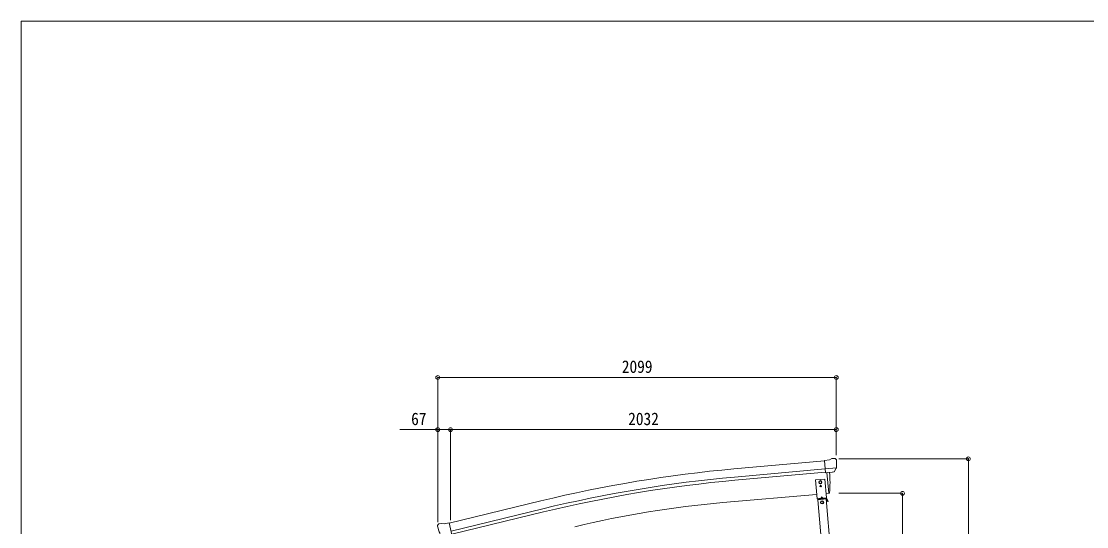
# Model space of a CAD drawing. Units: millimetres at full size, sheet at 1:20. Extents: x -5590 to 5652, y -3902 to 3858.
# Drawn here: x -5590 to 21, y 1199 to 3858 of the extents above; entities that cross this region are included whole.
import ezdxf
from ezdxf.enums import TextEntityAlignment as Align

# ---------------------------------------------------------------- set-up
doc = ezdxf.new("R2010")
doc.units = ezdxf.units.MM
doc.header["$LTSCALE"] = 20
doc.header["$PDMODE"] = 32
doc.header["$PDSIZE"] = 20
for name, color, linetype, lineweight in [('0-1_本体', 7, 'Continuous', 9), ('0-2_部品', 7, 'Continuous', 9), ('0-A_寸法', 6, 'Continuous', 9), ('1-7', 4, 'Continuous', 9), ('F-0_240', 7, 'Continuous', 9)]:
    doc.layers.add(name, color=color, linetype=linetype, lineweight=lineweight)
doc.styles.add('ＭＳ ゴシック', font='')
doc.styles.get('ＭＳ ゴシック').set_extended_font_data('MS Gothic')

msp = doc.modelspace()

# ---------------------------------------------------------------- linework, layer by layer
at = {"layer": '0-1_本体', "color": 4}
for p, q in [((-1360.21, 1546.39), (-1837.14, 1503.34)), ((-1356.5, 1503.55), (-1833.28, 1460.56)), ((-1354.97, 1486.57), (-1831.75, 1443.58)), ((-1347.67, 1483.96), (-1338.12, 1374.82)), ((-1401.39, 1369.29), (-1895.99, 1326.02)), ((-1338.12, 1374.82), (-1351.58, 1373.65)), ((-3337, 1217.63), (-2854.07, 1334.93)), ((-3326.98, 1175.87), (-2843.94, 1293.19)), ((-3323, 1159.29), (-2839.91, 1276.63))]:
    msp.add_line(p, q, dxfattribs=at)
msp.add_lwpolyline([(-1347.67, 1483.96), (-1338.12, 1374.82), (-1335.58, 1375.14)], dxfattribs=at)
for centre, radius, start, end in [((-1212.54, -5423.11), 6954.55, 95.15276, 103.65276), ((-1212.54, -5423.11), 6911.6, 95.15276, 103.65276), ((-2031.04, 1429.64), 700, 355.76043, 4.54658), ((-1212.54, -5423.11), 6894.55, 95.15276, 103.65276), ((-1335.94, 1378.11), 3, 277, 355.76043), ((-1432.32, -3973.79), 5320.05, 95, 103.5)]:
    msp.add_arc(centre, radius, start, end, dxfattribs=at)
at = {"layer": '0-2_部品'}
for p, q in [((-1333.78, 1550.33), (-1360.35, 1548.01)), ((-1354.69, 1483.34), (-1360.35, 1548.01)), ((-1333.78, 1550.33), (-1322.06, 1557.1)), ((-1307.16, 1558.68), (-1320.82, 1557.49)), ((-1298.02, 1552.93), (-1303.51, 1557.53)), ((-1296.96, 1550.89), (-1296.84, 1549.55)), ((-1297.49, 1508.04), (-1356.4, 1502.89)), ((-1344.73, 1484.22), (-1354.69, 1483.34)), ((-1311.12, 1487.16), (-1318.83, 1486.48)), ((-1308.74, 1488.56), (-1297.8, 1507.49)), ((-3398.47, 1202.65), (-3398.2, 1201.5)), ((-3394.25, 1211.22), (-3398.11, 1204.93)), ((-3391.16, 1213.47), (-3377.98, 1216.63)), ((-3363.42, 1213.96), (-3376.68, 1216.66)), ((-3363.42, 1213.96), (-3337.49, 1220.18))]:
    msp.add_line(p, q, dxfattribs=at)
for points in [[(-1344.73, 1484.22), (-1344.46, 1484.15), (-1319.08, 1486.37), (-1318.83, 1486.48)], [(-1297.41, 1508.67), (-1297.7, 1507.69), (-1297.8, 1507.49)], [(-3332.06, 1154.74), (-3322.33, 1157.07), (-3337.49, 1220.18)]]:
    msp.add_lwpolyline(points, dxfattribs=at)
for centre, radius, start, end in [((-1320.56, 1554.5), 3, 95, 120), ((-1306.72, 1553.7), 5, 50.00648, 94.99352), ((-1498.47, 1531.91), 202.4, 353.4085, 5), ((-3201.39, 1248.74), 202.4, 193.5, 205.09125), ((-3389.99, 1208.61), 5, 103.5, 148.5), ((-3377.27, 1213.72), 3, 78.5, 103.5)]:
    msp.add_arc(centre, radius, start, end, dxfattribs=at)
for centre, major_axis, ratio, start_param, end_param in [((-1292.63, 1554.93), (-15.35, 3.44), 0.101033, 5.9751426, 5.9753737), ((-1299.96, 1550.63), (2.71, -1.31), 0.997474, 0.5366567, 1.3225652), ((-1311.39, 1490.15), (1.62, -2.54), 0.997631, 5.8041905, 5.8929484), ((-1311.46, 1490.26), (-3.5, 2.17), 0.650902, 2.1145521, 2.1873627), ((-1311.34, 1490.06), (1.62, -2.54), 0.997631, 5.965759, 6.7621801), ((-3395.55, 1203.36), (-1.57, -2.57), 0.99628, 4.712389, 5.4996506)]:
    msp.add_ellipse(centre, major_axis=major_axis, ratio=ratio, start_param=start_param, end_param=end_param, dxfattribs=at)
at = {"layer": '0-A_寸法'}
for p, q in [((-3397.04, 1984.49), (-3397.04, 1709.87)), ((-1298.04, 1984.49), (-3397.04, 1984.49)), ((-1298.04, 1984.49), (-1298.04, 1709.87)), ((-3397.04, 1709.87), (-3597.04, 1709.87)), ((-3397.04, 1709.87), (-3397.04, 1222.3)), ((-3397.04, 1709.87), (-3330.04, 1709.87)), ((-3330.04, 1709.87), (-3330.04, 1233.44)), ((-3330.04, 1709.87), (-1298.04, 1709.87)), ((-1298.04, 1709.87), (-1298.04, 1576.18)), ((-602.45, 1556.59), (-1283.87, 1556.59)), ((-602.45, -741.97), (-602.45, 1556.59)), ((-949.56, 1374.82), (-1283.87, 1374.82)), ((-949.56, -741.97), (-949.56, 1374.82))]:
    msp.add_line(p, q, dxfattribs=at)
for p in [(-3397.04, 1984.49), (-1298.04, 1984.49), (-3397.04, 1709.87), (-3330.04, 1709.87), (-1298.04, 1709.87), (-602.45, 1556.59), (-949.56, 1374.82)]:
    msp.add_point(p, dxfattribs=at)
at = {"layer": '1-7'}
for p, q in [((-1381.34, 1413.42), (-1382.16, 1413.44)), ((-1378.9, 1412.56), (-1378.08, 1412.55)), ((-1351.19, 1348.27), (-1394.7, 1344.46)), ((-1375.19, 1356.67), (-1379.33, 1347.81)), ((-1375.19, 1356.67), (-1369.59, 1348.67)), ((-1368.04, 1343.78), (-1368.31, 1346.77)), ((-1353.6, 1345.05), (-1353.86, 1348.04)), ((-1340.49, 1333.2), (-1348.33, 1346.78)), ((-1352.1, 1345.18), (-1395.94, 1341.34)), ((-1256.49, -252.57), (-1395.94, 1341.34)), ((-1394.44, 1341.47), (-1394.7, 1344.46)), ((-1380, 1342.74), (-1380.26, 1345.73)), ((-1380.04, 1343.24), (-1368.09, 1344.28)), ((-1353.64, 1345.54), (-1350.97, 1345.78)), ((-1212.66, -248.73), (-1352.1, 1345.18)), ((-1345.15, 1336.28), (-1342.99, 1337.53))]:
    msp.add_line(p, q, dxfattribs=at)
for points in [[(-1349.55, 1350.42), (-1358.27, 1450.04), (-1408.08, 1445.68), (-1399.36, 1346.06)], [(-1381.87, 1440.42), (-1388.37, 1436.67), (-1388.37, 1429.16), (-1381.87, 1425.41), (-1375.37, 1429.16), (-1375.37, 1436.67)], [(-1359.34, 1347.56), (-1389.23, 1344.94), (-1389.4, 1346.93), (-1359.51, 1349.55)], [(-1372.63, 1334.83), (-1379.13, 1331.07), (-1379.13, 1323.57), (-1372.63, 1319.82), (-1366.13, 1323.57), (-1366.13, 1331.07)]]:
    msp.add_lwpolyline(points, close=True, dxfattribs=at)
for points in [[(-1382.16, 1413.44), (-1382.18, 1412.62), (-1381.36, 1412.61)], [(-1380.55, 1411.77), (-1380.57, 1410.95), (-1379.75, 1410.94), (-1379.73, 1411.76)], [(-1379.69, 1414.22), (-1379.68, 1415.04), (-1380.5, 1415.05), (-1380.51, 1414.23)], [(-1378.08, 1412.55), (-1378.07, 1413.37), (-1378.89, 1413.38)], [(-1340.49, 1333.2), (-1342.65, 1331.95), (-1350.49, 1345.53)]]:
    msp.add_lwpolyline(points, dxfattribs=at)
for centre, radius in [((-1381.87, 1432.92), 8.5), ((-1381.87, 1432.92), 7.7), ((-1381.87, 1432.92), 6.5), ((-1380.12, 1412.99), 3.75), ((-1372.63, 1327.32), 8.5), ((-1372.63, 1327.32), 7.7), ((-1372.63, 1327.32), 6.5)]:
    msp.add_circle(centre, radius, dxfattribs=at)
for centre, radius, start, end in [((-1381.37, 1411.79), 0.82, 359, 89), ((-1381.33, 1414.24), 0.82, 269, 359), ((-1378.91, 1411.74), 0.82, 89, 179), ((-1378.87, 1414.2), 0.82, 179, 269), ((-1350.93, 1345.28), 3, 30, 95), ((-1350.93, 1345.28), 0.5, 30, 95)]:
    msp.add_arc(centre, radius, start, end, dxfattribs=at)
at = {"layer": 'F-0_240', "color": 5}
for q in [(-5590.3, -3901.77), (5369.7, 3858.23)]:
    msp.add_line((-5590.3, 3858.23), q, dxfattribs=at)

# ---------------------------------------------------------------- texts
at = {"layer": '0-A_寸法', "color": 7, "style": 'ＭＳ ゴシック', "width": 0.9}
for s, p in [('2099', (-2427.54, 1988.49)), ('67', (-3537.04, 1713.87)), ('2032', (-2394.04, 1713.87))]:
    msp.add_text(s, height=65.98, dxfattribs=at).set_placement(p, align=Align.BOTTOM_LEFT)

doc.saveas('drawing.dxf')
